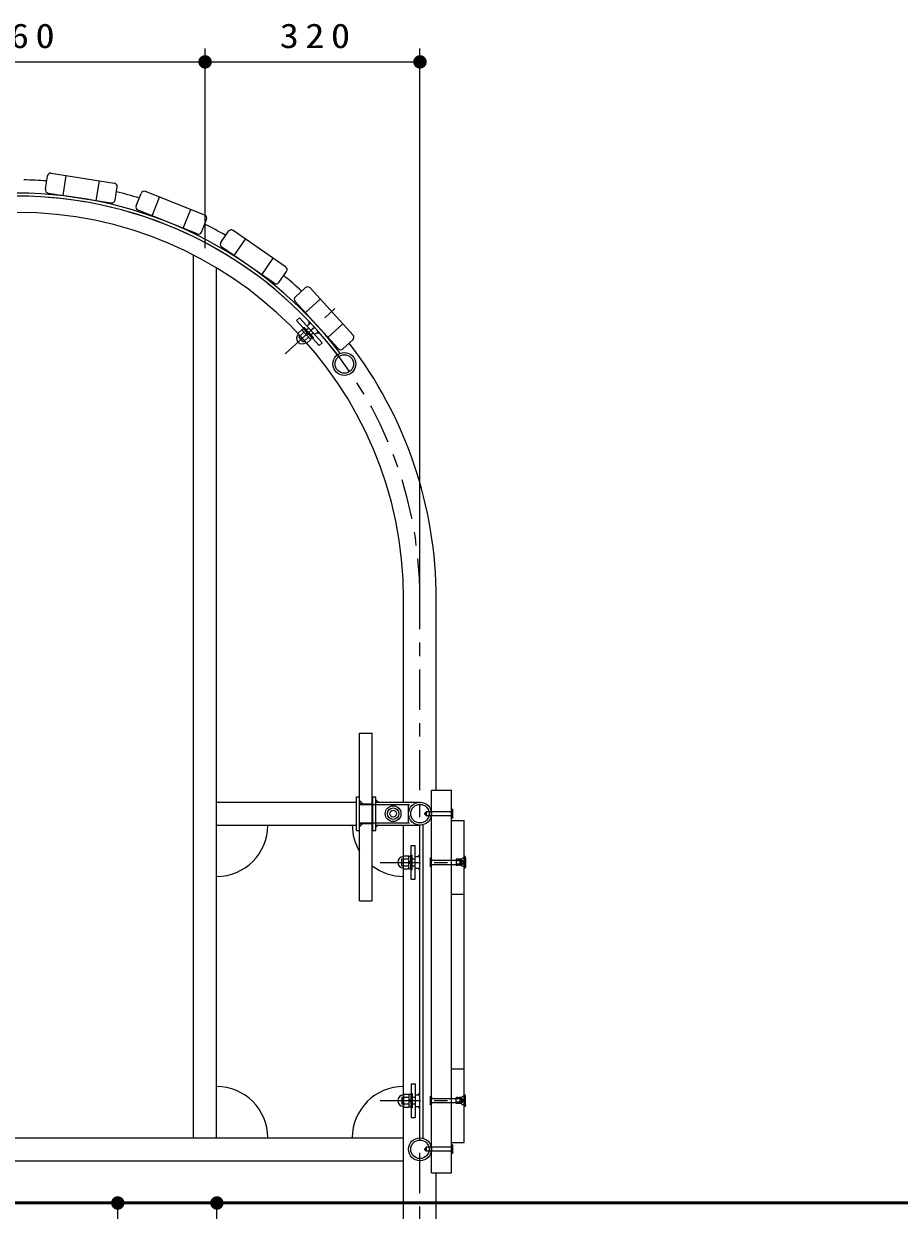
# Model space of a CAD drawing. Units: millimetres on the paper, scale 1:20. Extents: x -365 to 0, y -5 to 257.
# Drawn here: x -194 to -128.8, y 73.1 to 161.5 of the extents above; entities that cross this region are included whole.
import ezdxf

# ---------------------------------------------------------------- set-up
doc = ezdxf.new("R2010")
doc.units = ezdxf.units.MM
doc.linetypes.add('USER1', pattern=[4.5, 2.5, -2])
doc.linetypes.add('USER2', pattern=[6, 3, -1, 1, -1])
doc.layers.add('LY_1', color=7, linetype='Continuous', lineweight=25)
doc.styles.add('ＭＳ ゴシック', font='')
doc.styles.get('ＭＳ ゴシック').set_extended_font_data('MS Gothic')

# ---------------------------------------------------------------- blocks, each defined once
blk = doc.blocks.new('filled_dot')
at = {"color": 0, "linetype": 'Continuous', "lineweight": -2, "const_width": 1.25}
blk.add_lwpolyline([(-0.625, 0, 1), (0.625, 0, 1)], format="xyb", close=True, dxfattribs=at)

msp = doc.modelspace()

# ---------------------------------------------------------------- linework, layer by layer
at = {"layer": 'LY_1', "lineweight": 13}
for p, q in [((-180.505, 144.806), (-180.505, 159.674)), ((-164.505, 119.674), (-164.505, 159.674)), ((-208.505, 158.674), (-180.505, 158.674)), ((-180.505, 158.674), (-164.505, 158.674)), ((-164.042, 102.824), (-164.155, 102.712)), ((-164.155, 102.637), (-164.155, 102.712)), ((-164.155, 102.637), (-164.042, 102.524)), ((-162.23, 102.824), (-164.042, 102.824)), ((-164.042, 102.824), (-164.042, 102.524)), ((-162.155, 102.899), (-162.23, 102.824)), ((-162.105, 102.999), (-162.155, 102.999)), ((-162.105, 102.349), (-162.105, 102.999)), ((-162.105, 102.999), (-162.055, 102.924)), ((-162.055, 102.424), (-162.055, 102.924)), ((-162.23, 102.524), (-164.042, 102.524)), ((-162.155, 102.449), (-162.23, 102.524)), ((-162.105, 102.349), (-162.155, 102.349)), ((-162.055, 102.424), (-162.105, 102.349)), ((-163.755, 99.299), (-163.705, 99.374)), ((-163.755, 99.299), (-163.755, 98.799)), ((-163.705, 99.374), (-163.705, 98.724)), ((-163.705, 99.374), (-163.655, 99.374)), ((-163.655, 99.274), (-163.58, 99.199)), ((-163.58, 99.199), (-161.355, 99.199)), ((-161.805, 99.249), (-161.78, 99.274)), ((-161.805, 99.249), (-161.805, 98.849)), ((-161.34, 99.174), (-161.805, 99.174)), ((-161.42, 99.274), (-161.78, 99.274)), ((-161.517, 98.899), (-161.517, 99.199)), ((-161.405, 99.087), (-161.517, 99.199)), ((-161.517, 98.899), (-161.405, 99.012)), ((-161.33, 99.367), (-161.405, 99.292)), ((-161.405, 99.292), (-161.405, 99.289)), ((-161.405, 99.087), (-161.405, 99.012)), ((-161.355, 99.199), (-161.268, 99.049)), ((-161.268, 99.049), (-161.355, 98.899)), ((-161.23, 99.367), (-161.33, 99.367)), ((-161.13, 99.474), (-161.205, 99.474)), ((-161.105, 99.374), (-161.13, 99.474)), ((-161.13, 99.474), (-161.13, 98.624)), ((-161.105, 99.374), (-161.105, 98.724)), ((-163.705, 98.724), (-163.755, 98.799)), ((-163.705, 98.724), (-163.655, 98.724)), ((-163.655, 98.824), (-163.58, 98.899)), ((-163.58, 98.899), (-161.355, 98.899)), ((-161.34, 98.924), (-161.805, 98.924)), ((-161.805, 98.849), (-161.78, 98.824)), ((-161.707, 98.824), (-161.78, 98.824)), ((-161.705, 98.839), (-161.707, 98.824)), ((-161.555, 98.839), (-161.705, 98.839)), ((-161.555, 98.839), (-161.552, 98.824)), ((-161.42, 98.824), (-161.552, 98.824)), ((-161.405, 98.809), (-161.405, 98.806)), ((-161.33, 98.731), (-161.405, 98.806)), ((-161.23, 98.731), (-161.33, 98.731)), ((-161.13, 98.624), (-161.205, 98.624)), ((-161.105, 98.724), (-161.13, 98.624)), ((-163.755, 81.549), (-163.705, 81.624)), ((-163.755, 81.549), (-163.755, 81.049)), ((-163.705, 81.624), (-163.705, 80.974)), ((-163.705, 81.624), (-163.655, 81.624)), ((-163.655, 81.524), (-163.58, 81.449)), ((-163.58, 81.449), (-161.355, 81.449)), ((-161.805, 81.499), (-161.78, 81.524)), ((-161.805, 81.099), (-161.805, 81.499)), ((-161.34, 81.424), (-161.805, 81.424)), ((-161.707, 81.524), (-161.78, 81.524)), ((-161.705, 81.509), (-161.707, 81.524)), ((-161.555, 81.509), (-161.705, 81.509)), ((-161.555, 81.509), (-161.552, 81.524)), ((-161.42, 81.524), (-161.552, 81.524)), ((-161.517, 81.149), (-161.517, 81.449)), ((-161.405, 81.337), (-161.517, 81.449)), ((-161.33, 81.617), (-161.405, 81.542)), ((-161.405, 81.539), (-161.405, 81.542)), ((-161.405, 81.337), (-161.405, 81.262)), ((-161.268, 81.299), (-161.355, 81.449)), ((-161.23, 81.617), (-161.33, 81.617)), ((-161.13, 81.724), (-161.205, 81.724)), ((-161.105, 81.624), (-161.13, 81.724)), ((-161.13, 80.874), (-161.13, 81.724)), ((-161.105, 80.974), (-161.105, 81.624)), ((-163.705, 80.974), (-163.755, 81.049)), ((-163.705, 80.974), (-163.655, 80.974)), ((-163.655, 81.074), (-163.58, 81.149)), ((-163.58, 81.149), (-161.355, 81.149)), ((-161.34, 81.174), (-161.805, 81.174)), ((-161.805, 81.099), (-161.78, 81.074)), ((-161.42, 81.074), (-161.78, 81.074)), ((-161.517, 81.149), (-161.405, 81.262)), ((-161.405, 81.056), (-161.405, 81.059)), ((-161.33, 80.981), (-161.405, 81.056)), ((-161.355, 81.149), (-161.268, 81.299)), ((-161.23, 80.981), (-161.33, 80.981)), ((-161.13, 80.874), (-161.205, 80.874)), ((-161.105, 80.974), (-161.13, 80.874)), ((-164.042, 77.824), (-164.155, 77.712)), ((-162.23, 77.824), (-164.042, 77.824)), ((-164.042, 77.824), (-164.042, 77.524)), ((-162.155, 77.899), (-162.23, 77.824)), ((-162.105, 77.999), (-162.155, 77.999)), ((-162.105, 77.349), (-162.105, 77.999)), ((-162.105, 77.999), (-162.055, 77.924)), ((-162.055, 77.424), (-162.055, 77.924)), ((-164.155, 77.637), (-164.155, 77.712)), ((-164.155, 77.637), (-164.042, 77.524)), ((-162.23, 77.524), (-164.042, 77.524)), ((-162.155, 77.449), (-162.23, 77.524)), ((-162.105, 77.349), (-162.155, 77.349)), ((-162.055, 77.424), (-162.105, 77.349)), ((-173.005, 73.674), (-188.005, 73.674)), ((-187.005, 46.174), (-187.005, 73.674)), ((-179.625, 68.674), (-179.625, 73.674))]:
    msp.add_line(p, q, dxfattribs=at)
at = {"layer": 'LY_1'}
for p, q in [((-191.954, 150.386), (-187.261, 149.652)), ((-192.394, 149.189), (-192.24, 150.177)), ((-192.186, 148.904), (-187.493, 148.17)), ((-187.207, 148.379), (-187.053, 149.367)), ((-185.638, 147.949), (-185.267, 148.877)), ((-180.531, 147.255), (-184.942, 149.017)), ((-181.087, 145.862), (-185.498, 147.624)), ((-180.762, 146.001), (-180.391, 146.93)), ((-179.328, 145.232), (-178.759, 146.054)), ((-174.505, 143.415), (-178.411, 146.117)), ((-181.355, 78.524), (-181.355, 144.28)), ((-175.358, 142.182), (-179.265, 144.884)), ((-179.655, 78.524), (-179.655, 143.333)), ((-175.01, 142.245), (-174.441, 143.068)), ((-173.784, 141.175), (-173.046, 141.85)), ((-169.488, 138.328), (-172.693, 141.834)), ((-170.595, 137.316), (-173.8, 140.822)), ((-173.687, 139.401), (-173.465, 139.603)), ((-172, 137.556), (-173.687, 139.401)), ((-171.778, 137.758), (-173.465, 139.603)), ((-173.29, 138.707), (-173.179, 138.808)), ((-173.216, 138.849), (-173.142, 138.916)), ((-172.507, 138.074), (-173.216, 138.849)), ((-172.434, 138.142), (-173.142, 138.916)), ((-172.909, 138.994), (-172.65, 139.231)), ((-172.761, 139.129), (-172.751, 139.341)), ((-172.622, 138.681), (-172.364, 138.917)), ((-173.598, 138.452), (-173.303, 138.722)), ((-172.937, 137.729), (-173.598, 138.452)), ((-173.436, 138.275), (-173.141, 138.545)), ((-172.642, 137.999), (-173.303, 138.722)), ((-173.099, 137.906), (-172.804, 138.176)), ((-172.99, 138.379), (-172.916, 138.521)), ((-172.937, 137.729), (-172.642, 137.999)), ((-172.918, 138.301), (-172.844, 138.442)), ((-172.655, 138.013), (-172.545, 138.115)), ((-172.507, 138.074), (-172.434, 138.142)), ((-172.335, 138.367), (-172.077, 138.603)), ((-172.187, 138.502), (-171.976, 138.493)), ((-170.242, 137.3), (-169.504, 137.975)), ((-172, 137.556), (-171.778, 137.758)), ((-165.72, 103.524), (-165.72, 118.674)), ((-163.29, 104.424), (-163.29, 118.674)), ((-169.005, 108.674), (-168.055, 108.674)), ((-169.005, 96.174), (-169.005, 108.674)), ((-168.055, 96.174), (-168.055, 108.674)), ((-163.655, 75.924), (-163.655, 104.424)), ((-163.655, 104.424), (-162.155, 104.424)), ((-162.155, 75.924), (-162.155, 104.424)), ((-179.655, 103.524), (-169.23, 103.524)), ((-169.23, 101.424), (-169.23, 103.924)), ((-169.23, 103.924), (-169.005, 103.924)), ((-168.005, 101.424), (-168.005, 103.924)), ((-168.005, 103.924), (-167.78, 103.924)), ((-167.78, 101.424), (-167.78, 103.924)), ((-167.63, 103.524), (-167.78, 103.674)), ((-167.78, 103.524), (-164.505, 103.524)), ((-179.655, 101.824), (-169.23, 101.824)), ((-167.78, 101.824), (-164.505, 101.824)), ((-167.63, 101.824), (-167.78, 101.674)), ((-165.72, 73.674), (-165.72, 101.824)), ((-164.505, 78.364), (-164.505, 101.824)), ((-164.28, 78.524), (-164.28, 101.824)), ((-162.155, 102.174), (-161.205, 102.174)), ((-161.205, 78.174), (-161.205, 102.174)), ((-169.23, 101.424), (-169.005, 101.424)), ((-168.005, 101.424), (-167.78, 101.424)), ((-165.155, 100.299), (-164.855, 100.299)), ((-165.155, 97.799), (-165.155, 100.299)), ((-164.855, 97.799), (-164.855, 100.299)), ((-165.73, 99.539), (-165.33, 99.539)), ((-165.73, 98.559), (-165.73, 99.539)), ((-165.73, 99.299), (-165.33, 99.299)), ((-165.33, 98.559), (-165.33, 99.539)), ((-165.33, 99.519), (-165.18, 99.519)), ((-165.33, 99.075), (-165.18, 99.13)), ((-165.33, 98.969), (-165.18, 99.023)), ((-165.18, 99.574), (-165.08, 99.574)), ((-165.18, 98.524), (-165.18, 99.574)), ((-165.08, 98.524), (-165.08, 99.574)), ((-164.855, 99.474), (-164.505, 99.474)), ((-164.855, 99.049), (-164.505, 99.049)), ((-164.655, 99.474), (-164.505, 99.624)), ((-165.73, 98.799), (-165.33, 98.799)), ((-165.73, 98.559), (-165.33, 98.559)), ((-165.33, 98.579), (-165.18, 98.579)), ((-165.18, 98.524), (-165.08, 98.524)), ((-164.855, 98.624), (-164.505, 98.624)), ((-164.655, 98.624), (-164.505, 98.474)), ((-165.155, 97.799), (-164.855, 97.799)), ((-162.155, 96.674), (-161.205, 96.674)), ((-169.005, 96.174), (-168.055, 96.174)), ((-162.155, 83.674), (-161.205, 83.674)), ((-165.155, 82.549), (-164.855, 82.549)), ((-165.155, 82.549), (-165.155, 80.049)), ((-164.855, 82.549), (-164.855, 80.049)), ((-165.73, 81.789), (-165.33, 81.789)), ((-165.73, 81.789), (-165.73, 80.809)), ((-165.73, 81.549), (-165.33, 81.549)), ((-165.33, 81.789), (-165.33, 80.809)), ((-165.33, 81.769), (-165.18, 81.769)), ((-165.33, 81.38), (-165.18, 81.325)), ((-165.18, 81.824), (-165.08, 81.824)), ((-165.18, 81.824), (-165.18, 80.774)), ((-165.08, 81.824), (-165.08, 80.774)), ((-164.855, 81.724), (-164.505, 81.724)), ((-164.655, 81.724), (-164.505, 81.874)), ((-165.73, 81.049), (-165.33, 81.049)), ((-165.73, 80.809), (-165.33, 80.809)), ((-165.33, 81.273), (-165.18, 81.219)), ((-165.33, 80.829), (-165.18, 80.829)), ((-165.18, 80.774), (-165.08, 80.774)), ((-164.855, 81.299), (-164.505, 81.299)), ((-164.855, 80.874), (-164.505, 80.874)), ((-164.655, 80.874), (-164.505, 80.724)), ((-165.155, 80.049), (-164.855, 80.049)), ((-223.29, 78.524), (-165.72, 78.524)), ((-162.155, 78.174), (-161.205, 78.174)), ((-223.29, 76.824), (-165.72, 76.824)), ((-163.655, 75.924), (-162.155, 75.924)), ((-163.29, 73.674), (-163.29, 75.924)), ((-165.72, 53.674), (-165.72, 73.674)), ((-163.29, 53.674), (-163.29, 73.674))]:
    msp.add_line(p, q, dxfattribs=at)
at = {"layer": 'LY_1', "linetype": 'USER2', "lineweight": 13}
for p, q in [((-191.074, 148.73), (-190.843, 150.212)), ((-188.604, 148.344), (-188.373, 149.826)), ((-184.453, 147.206), (-183.897, 148.599)), ((-182.132, 146.279), (-181.575, 147.672)), ((-178.339, 144.244), (-177.486, 145.477)), ((-176.283, 142.822), (-175.43, 144.055)), ((-174.546, 136.922), (-170.545, 140.579)), ((-173.041, 139.991), (-171.934, 141.003)), ((-171.354, 138.146), (-170.247, 139.158)), ((-164.505, 44.417), (-164.505, 118.674)), ((-167.461, 99.049), (-162.041, 99.049)), ((-167.461, 81.299), (-162.041, 81.299))]:
    msp.add_line(p, q, dxfattribs=at)
at = {"layer": 'LY_1', "linetype": 'USER1', "lineweight": 13}
for p, q in [((-172.957, 138.714), (-172.791, 138.865)), ((-173.529, 138.191), (-173.436, 138.275)), ((-173.191, 137.822), (-173.529, 138.191)), ((-173.191, 137.822), (-173.099, 137.906)), ((-172.619, 138.344), (-172.453, 138.496)), ((-168.755, 103.399), (-169.005, 103.649)), ((-168.855, 103.354), (-169.005, 103.504)), ((-169.005, 103.354), (-165.355, 103.354)), ((-168.755, 103.399), (-168.055, 103.399)), ((-167.78, 103.364), (-165.001, 103.364)), ((-165.355, 101.994), (-165.355, 103.354)), ((-169.005, 101.994), (-165.355, 101.994)), ((-168.855, 101.994), (-169.005, 101.844)), ((-168.755, 101.949), (-169.005, 101.699)), ((-168.755, 101.949), (-168.055, 101.949)), ((-167.78, 101.984), (-165.001, 101.984)), ((-165.855, 98.799), (-165.855, 99.299)), ((-165.855, 99.299), (-165.73, 99.299)), ((-165.08, 99.299), (-164.855, 99.299)), ((-165.855, 98.799), (-165.73, 98.799)), ((-165.08, 98.799), (-164.855, 98.799)), ((-165.855, 81.549), (-165.855, 81.049)), ((-165.855, 81.549), (-165.73, 81.549)), ((-165.08, 81.549), (-164.855, 81.549)), ((-165.855, 81.049), (-165.73, 81.049)), ((-165.08, 81.049), (-164.855, 81.049))]:
    msp.add_line(p, q, dxfattribs=at)
at = {"layer": 'LY_1', "lineweight": 50}
msp.add_line((-341.581, 73.674), (-23.06, 73.674), dxfattribs=at)
at = {"layer": 'LY_1'}
for centre, radius in [((-170.138, 136.174), 0.85), ((-170.138, 136.174), 0.69), ((-164.505, 102.674), 0.85), ((-166.505, 102.674), 0.585), ((-166.505, 102.674), 0.425), ((-166.505, 102.674), 0.25), ((-164.505, 102.674), 0.69), ((-164.505, 77.674), 0.85), ((-164.505, 77.674), 0.69)]:
    msp.add_circle(centre, radius, dxfattribs=at)
for centre, radius, start, end in [((-191.993, 150.139), 0.25, 81.12074, 171.12074), ((-194.505, 118.674), 31.215, 85.94468, 89.0822), ((-187.3, 149.405), 0.25, 351.12074, 81.12074), ((-194.505, 118.674), 30.225, 37.30877, 90), ((-194.505, 118.674), 30, 36.87344, 90), ((-192.147, 149.151), 0.25, 171.12074, 261.12074), ((-194.505, 118.674), 31.215, 73.04954, 76.2968), ((-185.034, 148.785), 0.25, 68.2256, 158.2256), ((-187.454, 148.417), 0.25, 261.12074, 351.12074), ((-185.405, 147.856), 0.25, 158.2256, 248.2256), ((-194.505, 118.674), 28.785, 0, 90), ((-180.623, 147.023), 0.25, 338.2256, 68.2256), ((-180.994, 146.094), 0.25, 248.2256, 338.2256), ((-194.505, 118.674), 31.215, 60.15441, 63.40166), ((-178.554, 145.912), 0.25, 55.33047, 145.33047), ((-179.123, 145.089), 0.25, 145.33047, 235.33047), ((-174.647, 143.21), 0.25, 325.33047, 55.33047), ((-194.505, 118.674), 31.215, 47.25927, 50.50653), ((-175.216, 142.387), 0.25, 235.33047, 325.33047), ((-172.877, 141.665), 0.25, 42.43534, 132.43534), ((-173.615, 140.99), 0.25, 132.43534, 222.43534), ((-173.268, 138.09), 0.425, 132.43534, 312.43534), ((-169.672, 138.159), 0.25, 312.43534, 42.43534), ((-170.41, 137.485), 0.25, 222.43534, 312.43534), ((-194.505, 118.674), 31.215, 0, 37.6114), ((-179.655, 101.824), 3.825, 270, 0), ((-165.72, 101.824), 3.825, 180, 210.81526), ((-165.73, 99.049), 0.425, 90, 270), ((-165.72, 101.824), 3.825, 232.37741, 270), ((-179.655, 78.524), 3.825, 0, 90), ((-165.72, 78.524), 3.825, 90, 180), ((-165.73, 81.299), 0.425, 90, 270)]:
    msp.add_arc(centre, radius, start, end, dxfattribs=at)
at = {"layer": 'LY_1', "linetype": 'USER2', "lineweight": 13}
msp.add_arc((-194.505, 118.674), 30, 0, 90, dxfattribs=at)
at = {"layer": 'LY_1', "lineweight": 13}
for centre, radius, start, end in [((-161.42, 99.289), 0.015, 270, 0), ((-161.23, 99.392), 0.025, 270, 0), ((-161.42, 98.809), 0.015, 0, 90), ((-161.23, 98.706), 0.025, 0, 90), ((-161.42, 81.539), 0.015, 270, 0), ((-161.23, 81.642), 0.025, 270, 0), ((-161.42, 81.059), 0.015, 0, 90), ((-161.23, 80.956), 0.025, 0, 90)]:
    msp.add_arc(centre, radius, start, end, dxfattribs=at)

# ---------------------------------------------------------------- block references
at = {"layer": 'LY_1', "lineweight": 13, "xscale": 0.4, "yscale": 0.4}
msp.add_blockref('filled_dot', (-180.505, 158.674), dxfattribs=at)
for p, rotation in [((-180.505, 158.674), 180), ((-164.505, 158.674), 180), ((-187.005, 73.674), 270), ((-179.625, 73.674), 270)]:
    msp.add_blockref('filled_dot', p, dxfattribs=dict(at, rotation=rotation))

# ---------------------------------------------------------------- texts
at = {"layer": 'LY_1', "char_height": 1.833, "attachment_point": 8, "style": 'ＭＳ ゴシック'}
for s, insert in [('\\T1.33;\\W1.15;560', (-194.089, 159.674)), ('\\T1.33;\\W1.15;320', (-172.089, 159.674))]:
    msp.add_mtext(s, dxfattribs=dict(at, insert=insert))

doc.saveas('drawing.dxf')
